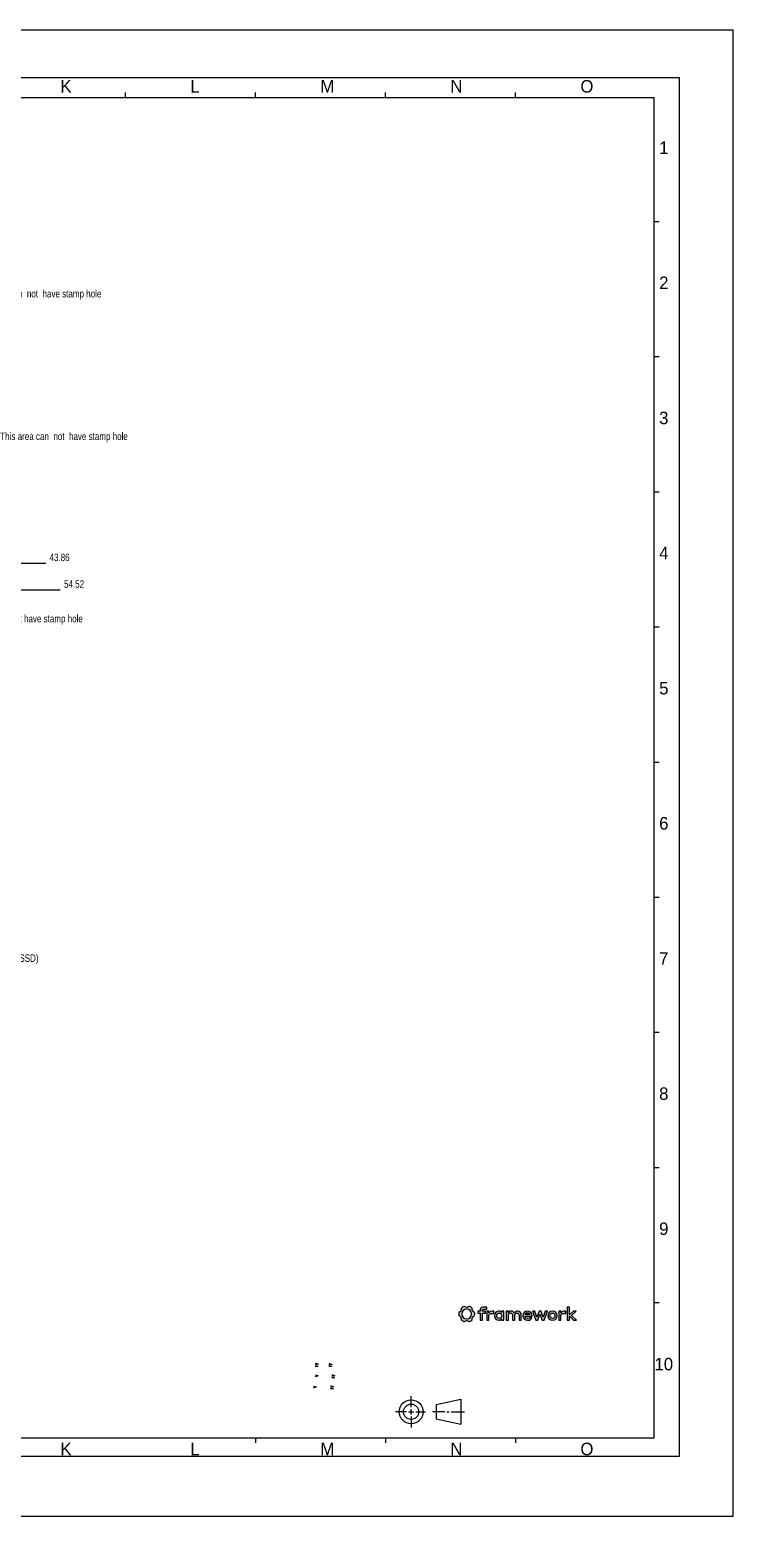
# Model space of a CAD drawing. Header units: millimetres. Extents: x 0 to 841, y 0 to 594.
# Drawn here: x 560 to 841, y 0 to 594 of the extents above; entities that cross this region are included whole.
import ezdxf

# ---------------------------------------------------------------- set-up
doc = ezdxf.new("R2010")
doc.units = ezdxf.units.MM
doc.header["$LTSCALE"] = 46.255
doc.layers.get('0').update_dxf_attribs({"linetype": 'CONTINUOUS'})
doc.layers.add('DETAIL', color=7, linetype='CONTINUOUS')
doc.styles.get("Standard").update_dxf_attribs({"font": 'txt', "width": 0.8})
doc.styles.add('TEXTSTYLE_2', font='txt')
doc.dimstyles.new('DIMSTYLE_1', dxfattribs={"dimtxt": 3, "dimasz": 2.1, "dimexe": 2, "dimexo": 1, "dimgap": 0.75, "dimtad": 0, "dimtih": 1, "dimtoh": 1, "dimzin": 0, "dimdsep": 46, "dimtxsty": 'STANDARD', "dimblk": '_FILLED', "dimblk1": '_FILLED', "dimblk2": '_FILLED', "dimcen": 0.09, "dimazin": 0, "dimtp": 0.01, "dimtm": 0.01, "dimtfac": 1, "dimtofl": 0, "dimtmove": 0, "dimatfit": 3, "dimldrblk": '_FILLED', "dimfxl": 1, "dimtolj": 1, "dimtzin": 0, "dimarcsym": 0})

# ---------------------------------------------------------------- blocks, each defined once
blk = doc.blocks.new('SYM301_BL0', base_point=(680.55, 51.63))
at = {"color": 2, "linetype": 'CONTINUOUS'}
for p, q in [((679.93, 52.2), (681.17, 51.73)), ((681.15, 51.73), (679.93, 51.42)), ((679.93, 51.05), (681.12, 51.05))]:
    blk.add_line(p, q, dxfattribs=at)
blk = doc.blocks.new('SYM301_BL1', base_point=(681.04, 56.01))
at = {"color": 2, "linetype": 'CONTINUOUS'}
for p, q in [((680.42, 56.59), (681.66, 56.12)), ((681.63, 56.12), (680.42, 55.81)), ((680.42, 55.44), (681.61, 55.44))]:
    blk.add_line(p, q, dxfattribs=at)
blk = doc.blocks.new('SYM301_BL2', base_point=(679.89, 60.52))
at = {"color": 2, "linetype": 'CONTINUOUS'}
for p, q in [((679.27, 61.1), (680.51, 60.63)), ((680.49, 60.63), (679.27, 60.32)), ((679.27, 59.95), (680.46, 59.95))]:
    blk.add_line(p, q, dxfattribs=at)
blk = doc.blocks.new('SYM301_BL3', base_point=(674.39, 60.6))
at = {"color": 2, "linetype": 'CONTINUOUS'}
for p, q in [((673.77, 61.17), (675.01, 60.71)), ((674.99, 60.71), (673.77, 60.4)), ((673.77, 60.03), (674.96, 60.03))]:
    blk.add_line(p, q, dxfattribs=at)
blk = doc.blocks.new('SYM001_BL4', base_point=(674.36, 56.08))
at = {"color": 2, "linetype": 'CONTINUOUS'}
for p, q in [((674.98, 56.16), (673.74, 55.69)), ((673.76, 56.47), (674.98, 56.16))]:
    blk.add_line(p, q, dxfattribs=at)
blk = doc.blocks.new('SYM001_BL5', base_point=(673.63, 51.64))
at = {"color": 2, "linetype": 'CONTINUOUS'}
for p, q in [((674.25, 51.71), (673.01, 51.25)), ((673.03, 52.03), (674.25, 51.71))]:
    blk.add_line(p, q, dxfattribs=at)
blk = doc.blocks.new('*D37')
at = {"color": 2, "linetype": 'CONTINUOUS'}
blk.add_line((473.42, 380.91), (566, 380.91), dxfattribs=at)
at = {"color": 2, "linetype": 'CONTINUOUS', "insert": (567.5, 384.66), "char_height": 3, "width": 12, "attachment_point": 1, "line_spacing_factor": 0.9}
blk.add_mtext('43.86', dxfattribs=at)
blk = doc.blocks.new('_FILLED')
at = {"color": 0, "linetype": 'BYBLOCK'}
blk.add_solid([(0, 0), (-1, 0.17), (-1, -0.17)], dxfattribs=at)
blk = doc.blocks.new('*D98')
at = {"color": 2, "linetype": 'CONTINUOUS'}
blk.add_line((489.46, 220.79), (544.82, 220.79), dxfattribs=at)
at = {"color": 2, "linetype": 'CONTINUOUS', "insert": (546.32, 224.54), "char_height": 3, "width": 24, "attachment_point": 1, "line_spacing_factor": 0.9}
blk.add_mtext('55.22(SSD)', dxfattribs=at)
blk = doc.blocks.new('*D101')
at = {"color": 2, "linetype": 'CONTINUOUS'}
blk.add_line((492.66, 370.25), (571.8, 370.25), dxfattribs=at)
at = {"color": 2, "linetype": 'CONTINUOUS', "insert": (573.3, 374), "char_height": 3, "width": 12, "attachment_point": 1, "line_spacing_factor": 0.9}
blk.add_mtext('54.52', dxfattribs=at)

msp = doc.modelspace()

# ---------------------------------------------------------------- hatches: boundary and pattern name
at = {"linetype": 'CONTINUOUS'}
h = msp.add_hatch(color=2, dxfattribs=at)
h.paths.add_polyline_path([(762.748, 78.361), (763.638, 80.808), (764.535, 78.361), (765.335, 78.361), (766.621, 81.907), (765.759, 81.907), (764.952, 79.564), (764.09, 81.935), (763.304, 81.935), (762.436, 79.543), (761.622, 81.907), (760.656, 81.907), (761.97, 78.361)])
edge = h.paths.add_edge_path()
edge.add_line((740.615, 78.389), (740.615, 81.156))
edge.add_line((740.615, 81.156), (741.873, 81.156))
edge.add_line((741.873, 81.156), (741.873, 81.907))
edge.add_line((741.873, 81.907), (740.615, 81.907))
edge.add_line((740.615, 81.907), (740.615, 82.247))
edge.add_spline(control_points=[(740.615, 82.247), (740.615, 82.602), (740.781, 82.797), (741.171, 82.797)], knot_values=[0, 0, 0, 0, 1, 1, 1, 1], degree=3, periodic=0)
edge.add_line((741.171, 82.797), (742.415, 82.797))
edge.add_line((742.415, 82.797), (742.415, 83.506))
edge.add_line((742.415, 83.506), (740.9, 83.506))
edge.add_spline(control_points=[(740.9, 83.506), (740.1, 83.506), (739.725, 83.103), (739.725, 82.421)], knot_values=[0, 0, 0, 0, 1, 1, 1, 1], degree=3, periodic=0)
edge.add_line((739.725, 82.421), (739.725, 81.907))
edge.add_line((739.725, 81.907), (738.758, 81.907))
edge.add_line((738.758, 81.907), (738.758, 81.156))
edge.add_line((738.758, 81.156), (739.725, 81.156))
edge.add_line((739.725, 81.156), (739.725, 78.389))
edge.add_line((739.725, 78.389), (740.615, 78.389))
edge = h.paths.add_edge_path()
edge.add_line((743.279, 78.389), (743.279, 80.238))
edge.add_spline(control_points=[(743.279, 80.238), (743.279, 80.794), (743.55, 81.045), (744.3, 81.045)], knot_values=[0, 0, 0, 0, 1, 1, 1, 1], degree=3, periodic=0)
edge.add_line((744.3, 81.045), (745.239, 81.045))
edge.add_line((745.239, 81.045), (745.239, 81.927))
edge.add_line((745.239, 81.927), (744.419, 81.927))
edge.add_spline(control_points=[(744.419, 81.927), (743.64, 81.927), (743.369, 81.517), (743.279, 81.316)], knot_values=[0, 0, 0, 0, 1, 1, 1, 1], degree=3, periodic=0)
edge.add_line((743.279, 81.316), (743.279, 81.907))
edge.add_line((743.279, 81.907), (742.395, 81.907))
edge.add_line((742.395, 81.907), (742.395, 78.389))
edge.add_line((742.395, 78.389), (743.279, 78.389))
edge = h.paths.add_edge_path()
edge.add_line((749.227, 78.389), (749.227, 81.907))
edge.add_line((749.227, 81.907), (748.337, 81.907))
edge.add_line((748.337, 81.907), (748.337, 81.378))
edge.add_spline(control_points=[(748.337, 81.378), (748.26, 81.524), (747.906, 81.983), (747.162, 81.983)], knot_values=[0, 0, 0, 0, 1, 1, 1, 1], degree=3, periodic=0)
edge.add_spline(control_points=[(747.162, 81.983), (746.251, 81.983), (745.5, 81.288), (745.5, 80.148)], knot_values=[0, 0, 0, 0, 1, 1, 1, 1], degree=3, periodic=0)
edge.add_spline(control_points=[(745.5, 80.148), (745.5, 78.993), (746.251, 78.312), (747.155, 78.312)], knot_values=[0, 0, 0, 0, 1, 1, 1, 1], degree=3, periodic=0)
edge.add_spline(control_points=[(747.155, 78.312), (747.927, 78.312), (748.274, 78.799), (748.344, 78.945)], knot_values=[0, 0, 0, 0, 1, 1, 1, 1], degree=3, periodic=0)
edge.add_line((748.344, 78.945), (748.344, 78.389))
edge.add_line((748.344, 78.389), (749.227, 78.389))
edge = h.paths.add_edge_path()
edge.add_line((751.015, 78.389), (751.015, 80.266))
edge.add_spline(control_points=[(751.015, 80.266), (751.015, 80.808), (751.356, 81.191), (751.885, 81.191)], knot_values=[0, 0, 0, 0, 1, 1, 1, 1], degree=3, periodic=0)
edge.add_spline(control_points=[(751.885, 81.191), (752.399, 81.191), (752.719, 80.822), (752.719, 80.266)], knot_values=[0, 0, 0, 0, 1, 1, 1, 1], degree=3, periodic=0)
edge.add_line((752.719, 80.266), (752.719, 78.389))
edge.add_line((752.719, 78.389), (753.609, 78.389))
edge.add_line((753.609, 78.389), (753.609, 80.266))
edge.add_spline(control_points=[(753.609, 80.266), (753.609, 80.808), (753.949, 81.191), (754.478, 81.191)], knot_values=[0, 0, 0, 0, 1, 1, 1, 1], degree=3, periodic=0)
edge.add_spline(control_points=[(754.478, 81.191), (754.992, 81.191), (755.312, 80.822), (755.312, 80.266)], knot_values=[0, 0, 0, 0, 1, 1, 1, 1], degree=3, periodic=0)
edge.add_line((755.312, 80.266), (755.312, 78.389))
edge.add_line((755.312, 78.389), (756.202, 78.389))
edge.add_line((756.202, 78.389), (756.202, 80.44))
edge.add_spline(control_points=[(756.202, 80.44), (756.202, 81.337), (755.632, 81.983), (754.742, 81.983)], knot_values=[0, 0, 0, 0, 1, 1, 1, 1], degree=3, periodic=0)
edge.add_spline(control_points=[(754.742, 81.983), (753.998, 81.983), (753.609, 81.517), (753.449, 81.198)], knot_values=[0, 0, 0, 0, 1, 1, 1, 1], degree=3, periodic=0)
edge.add_spline(control_points=[(753.449, 81.198), (753.226, 81.677), (752.768, 81.983), (752.17, 81.983)], knot_values=[0, 0, 0, 0, 1, 1, 1, 1], degree=3, periodic=0)
edge.add_spline(control_points=[(752.17, 81.983), (751.537, 81.983), (751.148, 81.573), (751.015, 81.316)], knot_values=[0, 0, 0, 0, 1, 1, 1, 1], degree=3, periodic=0)
edge.add_line((751.015, 81.316), (751.015, 81.907))
edge.add_line((751.015, 81.907), (750.133, 81.907))
edge.add_line((750.133, 81.907), (750.133, 78.389))
edge.add_line((750.133, 78.389), (751.015, 78.389))
edge = h.paths.add_edge_path()
edge.add_line((772.062, 78.389), (772.062, 80.238))
edge.add_spline(control_points=[(772.062, 80.238), (772.062, 80.794), (772.333, 81.045), (773.083, 81.045)], knot_values=[0, 0, 0, 0, 1, 1, 1, 1], degree=3, periodic=0)
edge.add_line((773.083, 81.045), (774.022, 81.045))
edge.add_line((774.022, 81.045), (774.022, 81.927))
edge.add_line((774.022, 81.927), (773.202, 81.927))
edge.add_spline(control_points=[(773.202, 81.927), (772.423, 81.927), (772.152, 81.517), (772.062, 81.316)], knot_values=[0, 0, 0, 0, 1, 1, 1, 1], degree=3, periodic=0)
edge.add_line((772.062, 81.316), (772.062, 81.907))
edge.add_line((772.062, 81.907), (771.179, 81.907))
edge.add_line((771.179, 81.907), (771.179, 78.389))
edge.add_line((771.179, 78.389), (772.062, 78.389))
h.paths.add_polyline_path([(775.42, 78.389), (775.42, 79.988), (777.103, 78.389), (778.292, 78.389), (776.324, 80.266), (778.194, 81.907), (777.033, 81.907), (775.42, 80.475), (775.42, 83.506), (774.544, 83.506), (774.544, 78.389)])
edge = h.paths.add_edge_path()
edge.add_spline(control_points=[(759.587, 79.418), (759.524, 79.32), (759.295, 79.035), (758.732, 79.035)], knot_values=[0, 0, 0, 0, 1, 1, 1, 1], degree=3, periodic=0)
edge.add_spline(control_points=[(758.732, 79.035), (758.148, 79.035), (757.751, 79.452), (757.71, 80.002)], knot_values=[0, 0, 0, 0, 1, 1, 1, 1], degree=3, periodic=0)
edge.add_line((757.71, 80.002), (760.505, 80.002))
edge.add_line((760.505, 80.002), (760.505, 80.099))
edge.add_spline(control_points=[(760.505, 80.099), (760.505, 81.253), (759.747, 81.997), (758.662, 81.997)], knot_values=[0, 0, 0, 0, 1, 1, 1, 1], degree=3, periodic=0)
edge.add_spline(control_points=[(758.662, 81.997), (757.585, 81.997), (756.82, 81.239), (756.82, 80.148)], knot_values=[0, 0, 0, 0, 1, 1, 1, 1], degree=3, periodic=0)
edge.add_spline(control_points=[(756.82, 80.148), (756.82, 79.091), (757.585, 78.299), (758.732, 78.299)], knot_values=[0, 0, 0, 0, 1, 1, 1, 1], degree=3, periodic=0)
edge.add_spline(control_points=[(758.732, 78.299), (759.927, 78.299), (760.407, 79.056), (760.463, 79.418)], knot_values=[0, 0, 0, 0, 1, 1, 1, 1], degree=3, periodic=0)
edge.add_line((760.463, 79.418), (759.587, 79.418))
edge = h.paths.add_edge_path()
edge.add_spline(control_points=[(757.738, 80.613), (757.849, 81.045), (758.183, 81.309), (758.662, 81.309)], knot_values=[0, 0, 0, 0, 1, 1, 1, 1], degree=3, periodic=0)
edge.add_spline(control_points=[(758.662, 81.309), (759.114, 81.309), (759.448, 81.058), (759.573, 80.613)], knot_values=[0, 0, 0, 0, 1, 1, 1, 1], degree=3, periodic=0)
edge.add_line((759.573, 80.613), (757.738, 80.613))
edge = h.paths.add_edge_path()
edge.add_spline(control_points=[(733.535, 83.822), (733.437, 83.878), (733.32, 83.887), (733.215, 83.846)], knot_values=[0, 0, 0, 0, 1, 1, 1, 1], degree=3, periodic=0)
edge.add_arc((734.365, 80.86), 3.201, 111.07378, 129.039945)
edge.add_spline(control_points=[(732.349, 83.346), (732.262, 83.275), (732.211, 83.17), (732.211, 83.057)], knot_values=[0, 0, 0, 0, 1, 1, 1, 1], degree=3, periodic=0)
edge.add_line((732.211, 83.057), (732.211, 82.509))
edge.add_arc((731.492, 82.508), 0.719, 299.969452, 360.007606, ccw=False)
edge.add_line((731.851, 81.885), (731.376, 81.61))
edge.add_spline(control_points=[(731.376, 81.61), (731.278, 81.554), (731.212, 81.457), (731.195, 81.346)], knot_values=[0, 0, 0, 0, 1, 1, 1, 1], degree=3, periodic=0)
edge.add_arc((734.378, 80.847), 3.222, 171.098209, 180.025403)
edge.add_arc((734.372, 80.844), 3.216, 179.970801, 188.910553)
edge.add_spline(control_points=[(731.195, 80.346), (731.212, 80.235), (731.278, 80.138), (731.376, 80.082)], knot_values=[0, 0, 0, 0, 1, 1, 1, 1], degree=3, periodic=0)
edge.add_line((731.376, 80.082), (731.851, 79.807))
edge.add_arc((731.491, 79.184), 0.72, 360.006539, 419.99405, ccw=False)
edge.add_line((732.211, 79.184), (732.211, 78.635))
edge.add_arc((732.581, 78.635), 0.37, 180.062488, 231.266728)
edge.add_arc((734.365, 80.832), 3.201, 230.960087, 248.926259)
edge.add_spline(control_points=[(733.215, 77.846), (733.32, 77.805), (733.437, 77.813), (733.535, 77.87)], knot_values=[0, 0, 0, 0, 1, 1, 1, 1], degree=3, periodic=0)
edge.add_line((733.535, 77.87), (734.011, 78.145))
edge.add_arc((734.37, 77.521), 0.72, 420.007554, 479.992446, ccw=False)
edge.add_line((734.73, 78.145), (735.206, 77.87))
edge.add_spline(control_points=[(735.206, 77.87), (735.304, 77.813), (735.421, 77.805), (735.526, 77.846)], knot_values=[0, 0, 0, 0, 1, 1, 1, 1], degree=3, periodic=0)
edge.add_arc((734.373, 80.838), 3.207, 291.079905, 309.017587)
edge.add_arc((736.159, 78.635), 0.371, 308.83386, 359.927574)
edge.add_line((736.53, 78.635), (736.53, 79.184))
edge.add_arc((737.25, 79.184), 0.72, 480.005939, 539.993462, ccw=False)
edge.add_line((736.89, 79.807), (737.366, 80.082))
edge.add_spline(control_points=[(737.366, 80.082), (737.463, 80.138), (737.529, 80.235), (737.546, 80.346)], knot_values=[0, 0, 0, 0, 1, 1, 1, 1], degree=3, periodic=0)
edge.add_arc((734.369, 80.846), 3.216, 351.057139, 359.997513)
edge.add_arc((734.363, 80.846), 3.222, 0.006292, 8.934054)
edge.add_arc((737.18, 81.29), 0.371, 8.736693, 59.927656)
edge.add_line((737.366, 81.61), (736.89, 81.885))
edge.add_arc((737.249, 82.508), 0.719, 539.992394, 600.030559, ccw=False)
edge.add_line((736.53, 82.509), (736.53, 83.057))
edge.add_spline(control_points=[(736.53, 83.057), (736.53, 83.17), (736.479, 83.275), (736.392, 83.346)], knot_values=[0, 0, 0, 0, 1, 1, 1, 1], degree=3, periodic=0)
edge.add_arc((734.373, 80.854), 3.207, 50.98238, 68.920056)
edge.add_spline(control_points=[(735.526, 83.846), (735.421, 83.887), (735.304, 83.878), (735.206, 83.822)], knot_values=[0, 0, 0, 0, 1, 1, 1, 1], degree=3, periodic=0)
edge.add_line((735.206, 83.822), (734.73, 83.548))
edge.add_arc((734.37, 84.17), 0.719, 599.944991, 660.055009, ccw=False)
edge.add_line((734.011, 83.548), (733.535, 83.822))
edge = h.paths.add_edge_path()
edge.add_arc((734.37, 80.846), 1.931, -89.993013, 0.001365)
edge.add_arc((734.37, 80.846), 1.931, -0.001363, 89.993013)
edge.add_arc((734.371, 80.846), 1.932, 90.005764, 179.994236)
edge.add_arc((734.371, 80.846), 1.932, 180.005762, 269.994236)
edge = h.paths.add_edge_path()
edge.add_spline(control_points=[(746.404, 80.148), (746.404, 80.746), (746.793, 81.204), (747.391, 81.204)], knot_values=[0, 0, 0, 0, 1, 1, 1, 1], degree=3, periodic=0)
edge.add_spline(control_points=[(747.391, 81.204), (747.968, 81.204), (748.351, 80.746), (748.351, 80.148)], knot_values=[0, 0, 0, 0, 1, 1, 1, 1], degree=3, periodic=0)
edge.add_spline(control_points=[(748.351, 80.148), (748.351, 79.55), (747.968, 79.091), (747.391, 79.091)], knot_values=[0, 0, 0, 0, 1, 1, 1, 1], degree=3, periodic=0)
edge.add_spline(control_points=[(747.391, 79.091), (746.793, 79.091), (746.404, 79.55), (746.404, 80.148)], knot_values=[0, 0, 0, 0, 1, 1, 1, 1], degree=3, periodic=0)
edge = h.paths.add_edge_path()
edge.add_spline(control_points=[(767.669, 80.148), (767.669, 80.739), (768.072, 81.204), (768.67, 81.204)], knot_values=[0, 0, 0, 0, 1, 1, 1, 1], degree=3, periodic=0)
edge.add_spline(control_points=[(768.67, 81.204), (769.261, 81.204), (769.664, 80.746), (769.664, 80.148)], knot_values=[0, 0, 0, 0, 1, 1, 1, 1], degree=3, periodic=0)
edge.add_spline(control_points=[(769.664, 80.148), (769.664, 79.55), (769.261, 79.091), (768.67, 79.091)], knot_values=[0, 0, 0, 0, 1, 1, 1, 1], degree=3, periodic=0)
edge.add_spline(control_points=[(768.67, 79.091), (768.072, 79.091), (767.669, 79.557), (767.669, 80.148)], knot_values=[0, 0, 0, 0, 1, 1, 1, 1], degree=3, periodic=0)
edge = h.paths.add_edge_path()
edge.add_spline(control_points=[(766.772, 80.148), (766.772, 79.077), (767.585, 78.298), (768.67, 78.298)], knot_values=[0, 0, 0, 0, 1, 1, 1, 1], degree=3, periodic=0)
edge.add_spline(control_points=[(768.67, 78.298), (769.741, 78.298), (770.561, 79.077), (770.561, 80.148)], knot_values=[0, 0, 0, 0, 1, 1, 1, 1], degree=3, periodic=0)
edge.add_spline(control_points=[(770.561, 80.148), (770.561, 81.218), (769.741, 81.997), (768.67, 81.997)], knot_values=[0, 0, 0, 0, 1, 1, 1, 1], degree=3, periodic=0)
edge.add_spline(control_points=[(768.67, 81.997), (767.585, 81.997), (766.772, 81.218), (766.772, 80.148)], knot_values=[0, 0, 0, 0, 1, 1, 1, 1], degree=3, periodic=0)

# ---------------------------------------------------------------- linework, layer by layer
at = {"color": 4, "linetype": 'CONTINUOUS'}
for p, q in [((0, 594), (841, 594)), ((841, 0), (841, 594)), ((16.342, 574.885), (819.342, 574.885)), ((819.342, 574.885), (819.342, 23.885)), ((25.842, 566.885), (809.342, 566.885)), ((597.842, 566.885), (597.842, 568.885)), ((649.842, 566.885), (649.842, 568.885)), ((701.842, 566.885), (701.842, 568.885)), ((753.842, 566.885), (753.842, 568.885)), ((809.342, 31.385), (809.342, 566.885)), ((809.342, 517.385), (811.342, 517.385)), ((809.342, 463.385), (811.342, 463.385)), ((809.342, 409.385), (811.342, 409.385)), ((809.342, 355.385), (811.342, 355.385)), ((809.342, 301.385), (811.342, 301.385)), ((809.342, 247.385), (811.342, 247.385)), ((809.342, 193.385), (811.342, 193.385)), ((809.342, 139.385), (811.342, 139.385)), ((809.342, 85.385), (811.342, 85.385)), ((25.842, 31.385), (809.342, 31.385)), ((649.842, 31.385), (649.842, 29.385)), ((701.842, 31.385), (701.842, 29.385)), ((753.842, 31.385), (753.842, 29.385)), ((819.342, 23.885), (16.342, 23.885)), ((0, 0), (841, 0))]:
    msp.add_line(p, q, dxfattribs=at)
at = {"color": 7, "linetype": 'CONTINUOUS'}
for p, q in [((734.011, 83.548), (733.535, 83.822)), ((735.206, 83.822), (734.73, 83.548)), ((742.415, 83.506), (740.9, 83.506)), ((742.415, 82.797), (742.415, 83.506)), ((775.42, 83.506), (774.544, 83.506)), ((774.544, 83.506), (774.544, 78.389)), ((775.42, 80.475), (775.42, 83.506)), ((731.851, 81.885), (731.376, 81.61)), ((731.376, 80.082), (731.851, 79.807)), ((732.211, 83.057), (732.211, 82.509)), ((732.211, 79.184), (732.211, 78.635)), ((733.535, 77.87), (734.011, 78.145)), ((734.73, 78.145), (735.206, 77.87)), ((736.53, 82.509), (736.53, 83.057)), ((736.53, 78.635), (736.53, 79.184)), ((737.366, 81.61), (736.89, 81.885)), ((736.89, 79.807), (737.366, 80.082)), ((739.725, 81.907), (738.758, 81.907)), ((738.758, 81.907), (738.758, 81.156)), ((738.758, 81.156), (739.725, 81.156)), ((739.725, 82.421), (739.725, 81.907)), ((739.725, 81.156), (739.725, 78.389)), ((739.725, 78.389), (740.615, 78.389)), ((740.615, 81.907), (740.615, 82.247)), ((741.873, 81.907), (740.615, 81.907)), ((740.615, 81.156), (741.873, 81.156)), ((740.615, 78.389), (740.615, 81.156)), ((741.171, 82.797), (742.415, 82.797)), ((741.873, 81.156), (741.873, 81.907)), ((743.279, 81.907), (742.395, 81.907)), ((742.395, 81.907), (742.395, 78.389)), ((742.395, 78.389), (743.279, 78.389)), ((743.279, 81.316), (743.279, 81.907)), ((743.279, 78.389), (743.279, 80.238)), ((744.3, 81.045), (745.239, 81.045)), ((745.239, 81.927), (744.419, 81.927)), ((745.239, 81.045), (745.239, 81.927)), ((749.227, 81.907), (748.337, 81.907)), ((748.337, 81.907), (748.337, 81.378)), ((748.344, 78.945), (748.344, 78.389)), ((748.344, 78.389), (749.227, 78.389)), ((749.227, 78.389), (749.227, 81.907)), ((751.015, 81.907), (750.133, 81.907)), ((750.133, 81.907), (750.133, 78.389)), ((750.133, 78.389), (751.015, 78.389)), ((751.015, 81.316), (751.015, 81.907)), ((751.015, 78.389), (751.015, 80.266)), ((752.719, 80.266), (752.719, 78.389)), ((752.719, 78.389), (753.609, 78.389)), ((753.609, 78.389), (753.609, 80.266)), ((755.312, 80.266), (755.312, 78.389)), ((755.312, 78.389), (756.202, 78.389)), ((756.202, 78.389), (756.202, 80.44)), ((757.71, 80.002), (760.505, 80.002)), ((759.573, 80.613), (757.738, 80.613)), ((760.463, 79.418), (759.587, 79.418)), ((760.505, 80.002), (760.505, 80.099)), ((761.622, 81.907), (760.656, 81.907)), ((760.656, 81.907), (761.97, 78.361)), ((762.436, 79.543), (761.622, 81.907)), ((761.97, 78.361), (762.748, 78.361)), ((763.304, 81.935), (762.436, 79.543)), ((762.748, 78.361), (763.638, 80.808)), ((764.09, 81.935), (763.304, 81.935)), ((763.638, 80.808), (764.535, 78.361)), ((764.952, 79.564), (764.09, 81.935)), ((764.535, 78.361), (765.335, 78.361)), ((765.759, 81.907), (764.952, 79.564)), ((765.335, 78.361), (766.621, 81.907)), ((766.621, 81.907), (765.759, 81.907)), ((772.062, 81.907), (771.179, 81.907)), ((771.179, 81.907), (771.179, 78.389)), ((771.179, 78.389), (772.062, 78.389)), ((772.062, 81.316), (772.062, 81.907)), ((772.062, 78.389), (772.062, 80.238)), ((773.083, 81.045), (774.022, 81.045)), ((774.022, 81.927), (773.202, 81.927)), ((774.022, 81.045), (774.022, 81.927)), ((774.544, 78.389), (775.42, 78.389)), ((777.033, 81.907), (775.42, 80.475)), ((775.42, 79.988), (777.103, 78.389)), ((775.42, 78.389), (775.42, 79.988)), ((776.324, 80.266), (778.194, 81.907)), ((778.292, 78.389), (776.324, 80.266)), ((778.194, 81.907), (777.033, 81.907)), ((777.103, 78.389), (778.292, 78.389)), ((712.144, 43.643), (712.144, 48.043)), ((710.263, 41.762), (705.863, 41.762)), ((711.075, 41.762), (713.214, 41.762)), ((712.144, 40.692), (712.144, 42.831)), ((714.025, 41.762), (717.926, 41.762)), ((725.579, 41.762), (720.616, 41.762)), ((722.116, 44.628), (731.995, 46.785)), ((722.116, 44.628), (722.116, 38.895)), ((726.376, 41.762), (727.405, 41.762)), ((728.202, 41.762), (733.495, 41.762)), ((731.995, 46.785), (731.995, 36.738)), ((712.144, 39.88), (712.144, 35.48)), ((722.116, 38.895), (731.995, 36.738))]:
    msp.add_line(p, q, dxfattribs=at)
for radius in [4.781, 3.061]:
    msp.add_circle((712.144, 41.762), radius, dxfattribs=at)
for centre, radius, start, end in [((734.365, 80.86), 3.201, 111.07378, 129.039945), ((734.37, 84.17), 0.719, 239.944991, 300.055009), ((734.373, 80.854), 3.207, 50.98238, 68.920056), ((734.378, 80.847), 3.222, 171.098209, 180.025403), ((734.372, 80.844), 3.216, 179.970801, 188.910553), ((731.492, 82.508), 0.719, 299.969452, 0.007606), ((731.491, 79.184), 0.72, 0.006539, 59.99405), ((732.581, 78.635), 0.37, 180.062488, 231.266728), ((734.365, 80.832), 3.201, 230.960087, 248.926259), ((734.371, 80.846), 1.932, 90.005764, 179.994236), ((734.371, 80.846), 1.932, 180.005762, 269.994236), ((734.37, 77.521), 0.72, 60.007554, 119.992446), ((734.37, 80.846), 1.931, 359.998637, 89.993013), ((734.37, 80.846), 1.931, 270.006987, 0.001365), ((734.373, 80.838), 3.207, 291.079905, 309.017587), ((736.159, 78.635), 0.371, 308.83386, 359.927574), ((737.249, 82.508), 0.719, 179.992394, 240.030559), ((737.25, 79.184), 0.72, 120.005939, 179.993462), ((737.18, 81.29), 0.371, 8.736693, 59.927656), ((734.363, 80.846), 3.222, 0.006292, 8.934054), ((734.369, 80.846), 3.216, 351.057139, 359.997513)]:
    msp.add_arc(centre, radius, start, end, dxfattribs=at)
for points in [[(732.349, 83.346), (732.262, 83.275), (732.211, 83.17), (732.211, 83.057)], [(733.535, 83.822), (733.437, 83.878), (733.32, 83.887), (733.215, 83.846)], [(735.526, 83.846), (735.421, 83.887), (735.304, 83.878), (735.206, 83.822)], [(736.53, 83.057), (736.53, 83.17), (736.479, 83.275), (736.392, 83.346)], [(740.9, 83.506), (740.1, 83.506), (739.725, 83.103), (739.725, 82.421)], [(731.376, 81.61), (731.278, 81.554), (731.212, 81.457), (731.195, 81.346)], [(731.195, 80.346), (731.212, 80.235), (731.278, 80.138), (731.376, 80.082)], [(733.215, 77.846), (733.32, 77.805), (733.437, 77.813), (733.535, 77.87)], [(735.206, 77.87), (735.304, 77.813), (735.421, 77.805), (735.526, 77.846)], [(737.366, 80.082), (737.463, 80.138), (737.529, 80.235), (737.546, 80.346)], [(740.615, 82.247), (740.615, 82.602), (740.781, 82.797), (741.171, 82.797)], [(744.419, 81.927), (743.64, 81.927), (743.369, 81.517), (743.279, 81.316)], [(743.279, 80.238), (743.279, 80.794), (743.55, 81.045), (744.3, 81.045)], [(747.162, 81.983), (746.251, 81.983), (745.5, 81.288), (745.5, 80.148)], [(745.5, 80.148), (745.5, 78.993), (746.251, 78.312), (747.155, 78.312)], [(746.404, 80.148), (746.404, 80.746), (746.793, 81.204), (747.391, 81.204)], [(747.391, 79.091), (746.793, 79.091), (746.404, 79.55), (746.404, 80.148)], [(747.155, 78.312), (747.927, 78.312), (748.274, 78.799), (748.344, 78.945)], [(748.337, 81.378), (748.26, 81.524), (747.906, 81.983), (747.162, 81.983)], [(747.391, 81.204), (747.968, 81.204), (748.351, 80.746), (748.351, 80.148)], [(748.351, 80.148), (748.351, 79.55), (747.968, 79.091), (747.391, 79.091)], [(752.17, 81.983), (751.537, 81.983), (751.148, 81.573), (751.015, 81.316)], [(751.015, 80.266), (751.015, 80.808), (751.356, 81.191), (751.885, 81.191)], [(751.885, 81.191), (752.399, 81.191), (752.719, 80.822), (752.719, 80.266)], [(753.449, 81.198), (753.226, 81.677), (752.768, 81.983), (752.17, 81.983)], [(754.742, 81.983), (753.998, 81.983), (753.609, 81.517), (753.449, 81.198)], [(753.609, 80.266), (753.609, 80.808), (753.949, 81.191), (754.478, 81.191)], [(754.478, 81.191), (754.992, 81.191), (755.312, 80.822), (755.312, 80.266)], [(756.202, 80.44), (756.202, 81.337), (755.632, 81.983), (754.742, 81.983)], [(758.662, 81.997), (757.585, 81.997), (756.82, 81.239), (756.82, 80.148)], [(756.82, 80.148), (756.82, 79.091), (757.585, 78.299), (758.732, 78.299)], [(758.732, 79.035), (758.148, 79.035), (757.751, 79.452), (757.71, 80.002)], [(757.738, 80.613), (757.849, 81.045), (758.183, 81.309), (758.662, 81.309)], [(760.505, 80.099), (760.505, 81.253), (759.747, 81.997), (758.662, 81.997)], [(758.662, 81.309), (759.114, 81.309), (759.448, 81.058), (759.573, 80.613)], [(758.732, 78.299), (759.927, 78.299), (760.407, 79.056), (760.463, 79.418)], [(759.587, 79.418), (759.524, 79.32), (759.295, 79.035), (758.732, 79.035)], [(768.67, 81.997), (767.585, 81.997), (766.772, 81.218), (766.772, 80.148)], [(766.772, 80.148), (766.772, 79.077), (767.585, 78.298), (768.67, 78.298)], [(767.669, 80.148), (767.669, 80.739), (768.072, 81.204), (768.67, 81.204)], [(768.67, 79.091), (768.072, 79.091), (767.669, 79.557), (767.669, 80.148)], [(770.561, 80.148), (770.561, 81.218), (769.741, 81.997), (768.67, 81.997)], [(768.67, 81.204), (769.261, 81.204), (769.664, 80.746), (769.664, 80.148)], [(769.664, 80.148), (769.664, 79.55), (769.261, 79.091), (768.67, 79.091)], [(768.67, 78.298), (769.741, 78.298), (770.561, 79.077), (770.561, 80.148)], [(773.202, 81.927), (772.423, 81.927), (772.152, 81.517), (772.062, 81.316)], [(772.062, 80.238), (772.062, 80.794), (772.333, 81.045), (773.083, 81.045)]]:
    msp.add_open_spline(points, degree=3, dxfattribs=at)

# ---------------------------------------------------------------- block references
at = {"color": 2, "linetype": 'CONTINUOUS'}
for name, p in [('SYM301_BL3', (674.393, 60.602)), ('SYM301_BL2', (679.891, 60.525)), ('SYM001_BL4', (674.357, 56.083)), ('SYM301_BL1', (681.039, 56.014)), ('SYM001_BL5', (673.628, 51.636)), ('SYM301_BL0', (680.553, 51.625))]:
    msp.add_blockref(name, p, dxfattribs=at)

# ---------------------------------------------------------------- texts
at = {"color": 2, "linetype": 'CONTINUOUS', "char_height": 5, "attachment_point": 1, "line_spacing_factor": 0.9, "style": 'TEXTSTYLE_2'}
for s, insert, width in [('K', (571.842, 573.885), 5), ('L', (623.842, 573.885), 5), ('M', (675.842, 573.885), 5), ('N', (727.842, 573.885), 5), ('O', (779.842, 573.885), 5), ('1', (811.342, 549.385), 5), ('2', (811.342, 495.385), 5), ('3', (811.342, 441.385), 5), ('4', (811.342, 387.385), 5), ('5', (811.342, 333.385), 5), ('6', (811.342, 279.385), 5), ('7', (811.342, 225.385), 5), ('8', (811.342, 171.385), 5), ('9', (811.342, 117.385), 5), ('10', (809.484, 63.302), 10), ('K', (571.842, 29.385), 5), ('L', (623.842, 29.385), 5), ('M', (675.842, 29.385), 5), ('N', (727.842, 29.385), 5), ('O', (779.842, 29.385), 5)]:
    msp.add_mtext(s, dxfattribs=dict(at, insert=insert, width=width))
at = {"layer": 'DETAIL', "color": 2, "linetype": 'CONTINUOUS', "char_height": 3, "attachment_point": 1, "line_spacing_factor": 0.9}
for s, insert, width in [('This area can  not  have stamp hole', (537.22, 490.02), 84), ('This area can  not  have stamp hole', (547.803, 433.044), 84), ('This area can not have stamp hole', (531.585, 360.191), 79.2)]:
    msp.add_mtext(s, dxfattribs=dict(at, insert=insert, width=width))

# ---------------------------------------------------------------- dimensions: what is measured, and where the dimension line sits
at = {"color": 2, "linetype": 'CONTINUOUS'}
for feature_location, offset, origin, picture, middle in [((473.416, 380.905), (92.588, 0), (472.416, 424.765), '*D37', (573.504, 383.155)), ((492.656, 370.245), (79.145, 0), (491.656, 424.765), '*D101', (579.301, 372.495))]:
    dim = msp.add_ordinate_dim(feature_location=feature_location, offset=offset, dtype=0, origin=origin, dimstyle='DIMSTYLE_1', override={"dimtad": 1, "dimtih": 0, "dimtoh": 0}, dxfattribs=at)
    dim.commit()
    dim.dimension.update_dxf_attribs({"geometry": picture, "text_midpoint": middle})
dim = msp.add_ordinate_dim(feature_location=(489.456, 220.79), offset=(55.366, 0), dtype=0, origin=(412.956, 165.57), text='<>(SSD)', dimstyle='DIMSTYLE_1', override={"dimtad": 1, "dimtih": 0, "dimtoh": 0}, dxfattribs=at)
dim.commit()
dim.dimension.update_dxf_attribs({"geometry": '*D98', "text_midpoint": (558.322, 223.04)})

doc.saveas('drawing.dxf')
